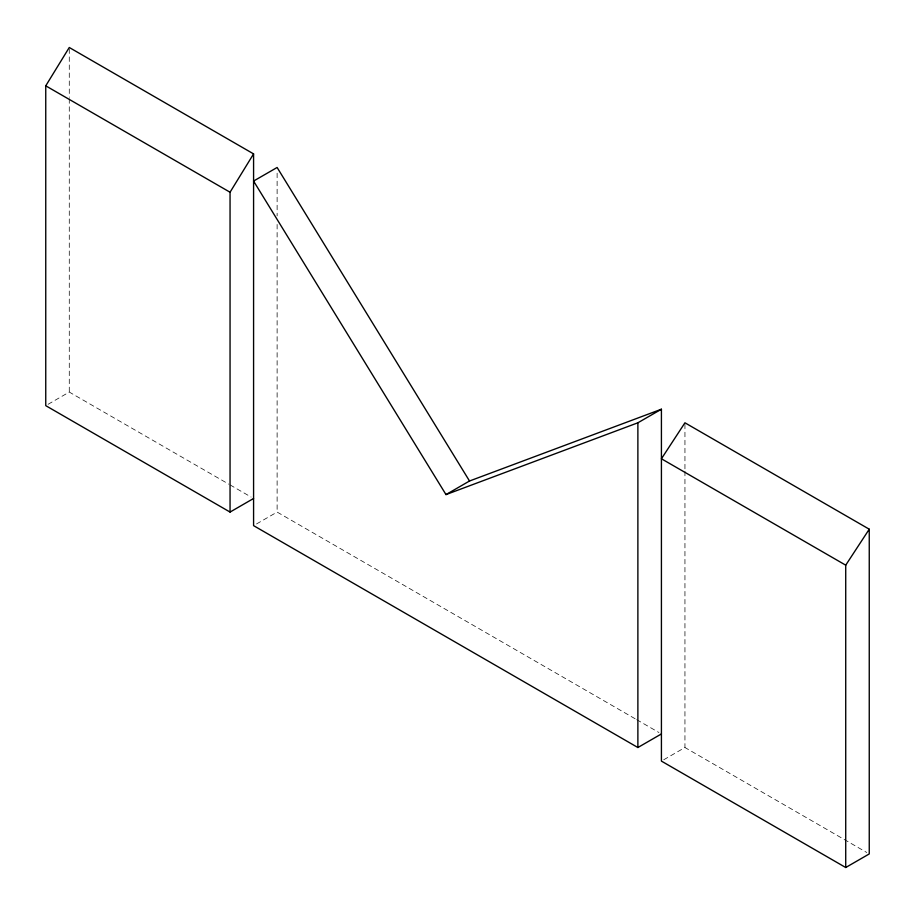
<?xml version="1.0" encoding="UTF-8"?>
<svg xmlns="http://www.w3.org/2000/svg" width="915" height="915" viewBox="0 0 915 915"><rect width="100%" height="100%" fill="white"/><g stroke="black" fill="none" stroke-linecap="round" stroke-linejoin="round"><path stroke-width="0.69" stroke-dasharray="4.58 3.43" d="M48.106 404.293L69.277 392.078L228.842 484.195M256.532 523.952L277.119 512.068L635.468 718.961M663.764 759.747L684.946 747.521L866.78 852.506M230.088 484.916L251.11 497.051M636.703 719.67L658.937 732.515M684.946 424.217L684.946 469.795M684.946 471.225L684.946 747.521M277.119 173.175L277.119 215.894M277.119 224.438L277.119 512.068M69.277 48.907L69.277 97.322M69.277 98.751L69.277 392.078"/><path stroke-width="1.37" d="M253.581 498.481L230.054 512.068L45.75 405.654L45.75 85.827L69.277 47.489L253.581 153.892L253.581 525.645L637.881 747.521L661.419 733.933M230.054 512.068L230.054 192.23L253.581 153.892M845.723 565.173L869.25 529.202L684.946 422.799L661.419 458.77L845.723 565.173L845.723 867.512L661.419 761.108L661.419 409.211L469.521 481.004L445.994 494.592L253.581 181.067L277.119 167.479L469.521 481.004M445.994 494.592L637.881 422.799L661.419 409.211M845.723 867.512L869.25 853.935L869.25 529.202M45.75 85.827L230.054 192.23M637.881 422.799L637.881 747.521"/></g></svg>
